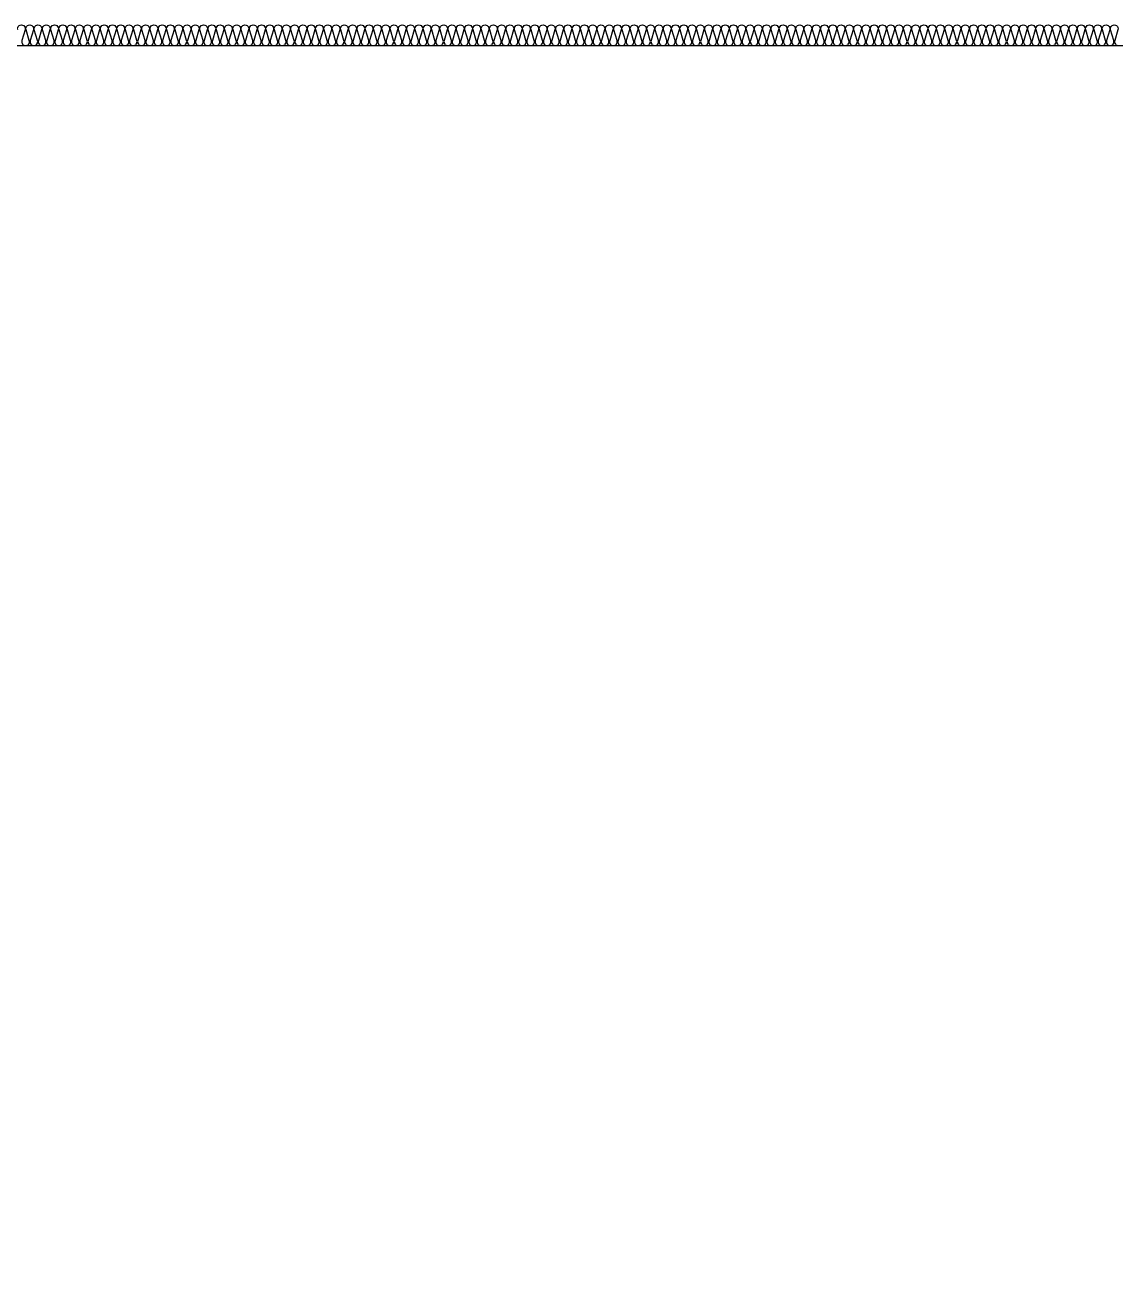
# Model space of a CAD drawing. Header units: millimetres. Extents: x 19868 to 801382, y -4805 to 85279.
# Drawn here: x 143555 to 148822, y 37331 to 43349 of the extents above; entities that cross this region are included whole.
import ezdxf

# ---------------------------------------------------------------- set-up
doc = ezdxf.new("R2010")
doc.units = ezdxf.units.MM
doc.header["$LTSCALE"] = 250
doc.layers.add('ISL', color=251, linetype='Continuous')

msp = doc.modelspace()

# ---------------------------------------------------------------- linework, layer by layer
at = {"layer": 'ISL'}
msp.add_lwpolyline([(143520.6, 43324.7, -1.372593), (143555.9, 43324.7), (143540.6, 43273.2, 0.509267), (143558.2, 43248.9, 0.509267), (143575.9, 43273.2), (143560.6, 43324.7, -1.372593), (143595.9, 43324.7), (143580.6, 43273.2, 0.509267), (143598.2, 43248.9, 0.509267), (143615.9, 43273.2), (143600.6, 43324.7, -1.372593), (143635.9, 43324.7), (143620.6, 43273.2, 0.509267), (143638.2, 43248.9, 0.509267), (143655.9, 43273.2), (143640.6, 43324.7, -1.372593), (143675.9, 43324.7), (143660.6, 43273.2, 0.509267), (143678.2, 43248.9, 0.509267), (143695.9, 43273.2), (143680.6, 43324.7, -1.372593), (143715.9, 43324.7), (143700.6, 43273.2, 0.509267), (143718.2, 43248.9, 0.509267), (143735.9, 43273.2), (143720.6, 43324.7, -1.372593), (143755.9, 43324.7), (143740.6, 43273.2, 0.509267), (143758.2, 43248.9, 0.509267), (143775.9, 43273.2), (143760.6, 43324.7, -1.372593), (143795.9, 43324.7), (143780.6, 43273.2, 0.509267), (143798.2, 43248.9, 0.509267), (143815.9, 43273.2), (143800.6, 43324.7, -1.372593), (143835.9, 43324.7), (143820.6, 43273.2, 0.509267), (143838.2, 43248.9, 0.509267), (143855.9, 43273.2), (143840.6, 43324.7, -1.372593), (143875.9, 43324.7), (143860.6, 43273.2, 0.509267), (143878.2, 43248.9, 0.509267), (143895.9, 43273.2), (143880.6, 43324.7, -1.372593), (143915.9, 43324.7), (143900.6, 43273.2, 0.509267), (143918.2, 43248.9, 0.509267), (143935.9, 43273.2), (143920.6, 43324.7, -1.372593), (143955.9, 43324.7), (143940.6, 43273.2, 0.509267), (143958.2, 43248.9, 0.509267), (143975.9, 43273.2), (143960.6, 43324.7, -1.372593), (143995.9, 43324.7), (143980.6, 43273.2, 0.509267), (143998.2, 43248.9, 0.509267), (144015.9, 43273.2), (144000.6, 43324.7, -1.372593), (144035.9, 43324.7), (144020.6, 43273.2, 0.509267), (144038.2, 43248.9, 0.509267), (144055.9, 43273.2), (144040.6, 43324.7, -1.372593), (144075.9, 43324.7), (144060.6, 43273.2, 0.509267), (144078.2, 43248.9, 0.509267), (144095.9, 43273.2), (144080.6, 43324.7, -1.372593), (144115.9, 43324.7), (144100.6, 43273.2, 0.509267), (144118.2, 43248.9, 0.509267), (144135.9, 43273.2), (144120.6, 43324.7, -1.372593), (144155.9, 43324.7), (144140.6, 43273.2, 0.509267), (144158.2, 43248.9, 0.509267), (144175.9, 43273.2), (144160.6, 43324.7, -1.372593), (144195.9, 43324.7), (144180.6, 43273.2, 0.509267), (144198.2, 43248.9, 0.509267), (144215.9, 43273.2), (144200.6, 43324.7, -1.372593), (144235.9, 43324.7), (144220.6, 43273.2, 0.509267), (144238.2, 43248.9, 0.509267), (144255.9, 43273.2), (144240.6, 43324.7, -1.372593), (144275.9, 43324.7), (144260.6, 43273.2, 0.509267), (144278.2, 43248.9, 0.509267), (144295.9, 43273.2), (144280.6, 43324.7, -1.372593), (144315.9, 43324.7), (144300.6, 43273.2, 0.509267), (144318.2, 43248.9, 0.509267), (144335.9, 43273.2), (144320.6, 43324.7, -1.372593), (144355.9, 43324.7), (144340.6, 43273.2, 0.509267), (144358.2, 43248.9, 0.509267), (144375.9, 43273.2), (144360.6, 43324.7, -1.372593), (144395.9, 43324.7), (144380.6, 43273.2, 0.509267), (144398.2, 43248.9, 0.509267), (144415.9, 43273.2), (144400.6, 43324.7, -1.372593), (144435.9, 43324.7), (144420.6, 43273.2, 0.509267), (144438.2, 43248.9, 0.509267), (144455.9, 43273.2), (144440.6, 43324.7, -1.372593), (144475.9, 43324.7), (144460.6, 43273.2, 0.509267), (144478.2, 43248.9, 0.509267), (144495.9, 43273.2), (144480.6, 43324.7, -1.372593), (144515.9, 43324.7), (144500.6, 43273.2, 0.509267), (144518.2, 43248.9, 0.509267), (144535.9, 43273.2), (144520.6, 43324.7, -1.372593), (144555.9, 43324.7), (144540.6, 43273.2, 0.509267), (144558.2, 43248.9, 0.509267), (144575.9, 43273.2), (144560.6, 43324.7, -1.372593), (144595.9, 43324.7), (144580.6, 43273.2, 0.509267), (144598.2, 43248.9, 0.509267), (144615.9, 43273.2), (144600.6, 43324.7, -1.372593), (144635.9, 43324.7), (144620.6, 43273.2, 0.509267), (144638.2, 43248.9, 0.509267), (144655.9, 43273.2), (144640.6, 43324.7, -1.372593), (144675.9, 43324.7), (144660.6, 43273.2, 0.509267), (144678.2, 43248.9, 0.509267), (144695.9, 43273.2), (144680.6, 43324.7, -1.372593), (144715.9, 43324.7), (144700.6, 43273.2, 0.509267), (144718.2, 43248.9, 0.509267), (144735.9, 43273.2), (144720.6, 43324.7, -1.372593), (144755.9, 43324.7), (144740.6, 43273.2, 0.509267), (144758.2, 43248.9, 0.509267), (144775.9, 43273.2), (144760.6, 43324.7, -1.372593), (144795.9, 43324.7), (144780.6, 43273.2, 0.509267), (144798.2, 43248.9, 0.509267), (144815.9, 43273.2), (144800.6, 43324.7, -1.372593), (144835.9, 43324.7), (144820.6, 43273.2, 0.509267), (144838.2, 43248.9, 0.509267), (144855.9, 43273.2), (144840.6, 43324.7, -1.372593), (144875.9, 43324.7), (144860.6, 43273.2, 0.509267), (144878.2, 43248.9, 0.509267), (144895.9, 43273.2), (144880.6, 43324.7, -1.372593), (144915.9, 43324.7), (144900.6, 43273.2, 0.509267), (144918.2, 43248.9, 0.509267), (144935.9, 43273.2), (144920.6, 43324.7, -1.372593), (144955.9, 43324.7), (144940.6, 43273.2, 0.509267), (144958.2, 43248.9, 0.509267), (144975.9, 43273.2), (144960.6, 43324.7, -1.372593), (144995.9, 43324.7), (144980.6, 43273.2, 0.509267), (144998.2, 43248.9, 0.509267), (145015.9, 43273.2), (145000.6, 43324.7, -1.372593), (145035.9, 43324.7), (145020.6, 43273.2, 0.509267), (145038.2, 43248.9, 0.509267), (145055.9, 43273.2), (145040.6, 43324.7, -1.372593), (145075.9, 43324.7), (145060.6, 43273.2, 0.509267), (145078.2, 43248.9, 0.509267), (145095.9, 43273.2), (145080.6, 43324.7, -1.372593), (145115.9, 43324.7), (145100.6, 43273.2, 0.509267), (145118.2, 43248.9, 0.509267), (145135.9, 43273.2), (145120.6, 43324.7, -1.372593), (145155.9, 43324.7), (145140.6, 43273.2, 0.509267), (145158.2, 43248.9, 0.509267), (145175.9, 43273.2), (145160.6, 43324.7, -1.372593), (145195.9, 43324.7), (145180.6, 43273.2, 0.509267), (145198.2, 43248.9, 0.509267), (145215.9, 43273.2), (145200.6, 43324.7, -1.372593), (145235.9, 43324.7), (145220.6, 43273.2, 0.509267), (145238.2, 43248.9, 0.509267), (145255.9, 43273.2), (145240.6, 43324.7, -1.372593), (145275.9, 43324.7), (145260.6, 43273.2, 0.509267), (145278.2, 43248.9, 0.509267), (145295.9, 43273.2), (145280.6, 43324.7, -1.372593), (145315.9, 43324.7), (145300.6, 43273.2, 0.509267), (145318.2, 43248.9, 0.509267), (145335.9, 43273.2), (145320.6, 43324.7, -1.372593), (145355.9, 43324.7), (145340.6, 43273.2, 0.509267), (145358.2, 43248.9, 0.509267), (145375.9, 43273.2), (145360.6, 43324.7, -1.372593), (145395.9, 43324.7), (145380.6, 43273.2, 0.509267), (145398.2, 43248.9, 0.509267), (145415.9, 43273.2), (145400.6, 43324.7, -1.372593), (145435.9, 43324.7), (145420.6, 43273.2, 0.509267), (145438.2, 43248.9, 0.509267), (145455.9, 43273.2), (145440.6, 43324.7, -1.372593), (145475.9, 43324.7), (145460.6, 43273.2, 0.509267), (145478.2, 43248.9, 0.509267), (145495.9, 43273.2), (145480.6, 43324.7, -1.372593), (145515.9, 43324.7), (145500.6, 43273.2, 0.509267), (145518.2, 43248.9, 0.509267), (145535.9, 43273.2), (145520.6, 43324.7, -1.372593), (145555.9, 43324.7), (145540.6, 43273.2, 0.509267), (145558.2, 43248.9, 0.509267), (145575.9, 43273.2), (145560.6, 43324.7, -1.372593), (145595.9, 43324.7), (145580.6, 43273.2, 0.509267), (145598.2, 43248.9, 0.509267), (145615.9, 43273.2), (145600.6, 43324.7, -1.372593), (145635.9, 43324.7), (145620.6, 43273.2, 0.509267), (145638.2, 43248.9, 0.509267), (145655.9, 43273.2), (145640.6, 43324.7, -1.372593), (145675.9, 43324.7), (145660.6, 43273.2, 0.509267), (145678.2, 43248.9, 0.509267), (145695.9, 43273.2), (145680.6, 43324.7, -1.372593), (145715.9, 43324.7), (145700.6, 43273.2, 0.509267), (145718.2, 43248.9, 0.509267), (145735.9, 43273.2), (145720.6, 43324.7, -1.372593), (145755.9, 43324.7), (145740.6, 43273.2, 0.509267), (145758.2, 43248.9, 0.509267), (145775.9, 43273.2), (145760.6, 43324.7, -1.372593), (145795.9, 43324.7), (145780.6, 43273.2, 0.509267), (145798.2, 43248.9, 0.509267), (145815.9, 43273.2), (145800.6, 43324.7, -1.372593), (145835.9, 43324.7), (145820.6, 43273.2, 0.509267), (145838.2, 43248.9, 0.509267), (145855.9, 43273.2), (145840.6, 43324.7, -1.372593), (145875.9, 43324.7), (145860.6, 43273.2, 0.509267), (145878.2, 43248.9, 0.509267), (145895.9, 43273.2), (145880.6, 43324.7, -1.372593), (145915.9, 43324.7), (145900.6, 43273.2, 0.509267), (145918.2, 43248.9, 0.509267), (145935.9, 43273.2), (145920.6, 43324.7, -1.372593), (145955.9, 43324.7), (145940.6, 43273.2, 0.509267), (145958.2, 43248.9, 0.509267), (145975.9, 43273.2), (145960.6, 43324.7, -1.372593), (145995.9, 43324.7), (145980.6, 43273.2, 0.509267), (145998.2, 43248.9, 0.509267), (146015.9, 43273.2), (146000.6, 43324.7, -1.372593), (146035.9, 43324.7), (146020.6, 43273.2, 0.509267), (146038.2, 43248.9, 0.509267), (146055.9, 43273.2), (146040.6, 43324.7, -1.372593), (146075.9, 43324.7), (146060.6, 43273.2, 0.509267), (146078.2, 43248.9, 0.509267), (146095.9, 43273.2), (146080.6, 43324.7, -1.372593), (146115.9, 43324.7), (146100.6, 43273.2, 0.509267), (146118.2, 43248.9, 0.509267), (146135.9, 43273.2), (146120.6, 43324.7, -1.372593), (146155.9, 43324.7), (146140.6, 43273.2, 0.509267), (146158.2, 43248.9, 0.509267), (146175.9, 43273.2), (146160.6, 43324.7, -1.372593), (146195.9, 43324.7), (146180.6, 43273.2, 0.509267), (146198.2, 43248.9, 0.509267), (146215.9, 43273.2), (146200.6, 43324.7, -1.372593), (146235.9, 43324.7), (146220.6, 43273.2, 0.509267), (146238.2, 43248.9, 0.509267), (146255.9, 43273.2), (146240.6, 43324.7, -1.372593), (146275.9, 43324.7), (146260.6, 43273.2, 0.509267), (146278.2, 43248.9, 0.509267), (146295.9, 43273.2), (146280.6, 43324.7, -1.372593), (146315.9, 43324.7), (146300.6, 43273.2, 0.509267), (146318.2, 43248.9, 0.509267), (146335.9, 43273.2), (146320.6, 43324.7, -1.372593), (146355.9, 43324.7), (146340.6, 43273.2, 0.509267), (146358.2, 43248.9, 0.509267), (146375.9, 43273.2), (146360.6, 43324.7, -1.372593), (146395.9, 43324.7), (146380.6, 43273.2, 0.509267), (146398.2, 43248.9, 0.509267), (146415.9, 43273.2), (146400.6, 43324.7, -1.372593), (146435.9, 43324.7), (146420.6, 43273.2, 0.509267), (146438.2, 43248.9, 0.509267), (146455.9, 43273.2), (146440.6, 43324.7, -1.372593), (146475.9, 43324.7), (146460.6, 43273.2, 0.509267), (146478.2, 43248.9, 0.509267), (146495.9, 43273.2), (146480.6, 43324.7, -1.372593), (146515.9, 43324.7), (146500.6, 43273.2, 0.509267), (146518.2, 43248.9, 0.509267), (146535.9, 43273.2), (146520.6, 43324.7, -1.372593), (146555.9, 43324.7), (146540.6, 43273.2, 0.509267), (146558.2, 43248.9, 0.509267), (146575.9, 43273.2), (146560.6, 43324.7, -1.372593), (146595.9, 43324.7), (146580.6, 43273.2, 0.509267), (146598.2, 43248.9, 0.509267), (146615.9, 43273.2), (146600.6, 43324.7, -1.372593), (146635.9, 43324.7), (146620.6, 43273.2, 0.509267), (146638.2, 43248.9, 0.509267), (146655.9, 43273.2), (146640.6, 43324.7, -1.372593), (146675.9, 43324.7), (146660.6, 43273.2, 0.509267), (146678.2, 43248.9, 0.509267), (146695.9, 43273.2), (146680.6, 43324.7, -1.372593), (146715.9, 43324.7), (146700.6, 43273.2, 0.509267), (146718.2, 43248.9, 0.509267), (146735.9, 43273.2), (146720.6, 43324.7, -1.372593), (146755.9, 43324.7), (146740.6, 43273.2, 0.509267), (146758.2, 43248.9, 0.509267), (146775.9, 43273.2), (146760.6, 43324.7, -1.372593), (146795.9, 43324.7), (146780.6, 43273.2, 0.509267), (146798.2, 43248.9, 0.509267), (146815.9, 43273.2), (146800.6, 43324.7, -1.372593), (146835.9, 43324.7), (146820.6, 43273.2, 0.509267), (146838.2, 43248.9, 0.509267), (146855.9, 43273.2), (146840.6, 43324.7, -1.372593), (146875.9, 43324.7), (146860.6, 43273.2, 0.509267), (146878.2, 43248.9, 0.509267), (146895.9, 43273.2), (146880.6, 43324.7, -1.372593), (146915.9, 43324.7), (146900.6, 43273.2, 0.509267), (146918.2, 43248.9, 0.509267), (146935.9, 43273.2), (146920.6, 43324.7, -1.372593), (146955.9, 43324.7), (146940.6, 43273.2, 0.509267), (146958.2, 43248.9, 0.509267), (146975.9, 43273.2), (146960.6, 43324.7, -1.372593), (146995.9, 43324.7), (146980.6, 43273.2, 0.509267), (146998.2, 43248.9, 0.509267), (147015.9, 43273.2), (147000.6, 43324.7, -1.372593), (147035.9, 43324.7), (147020.6, 43273.2, 0.509267), (147038.2, 43248.9, 0.509267), (147055.9, 43273.2), (147040.6, 43324.7, -1.372593), (147075.9, 43324.7), (147060.6, 43273.2, 0.509267), (147078.2, 43248.9, 0.509267), (147095.9, 43273.2), (147080.6, 43324.7, -1.372593), (147115.9, 43324.7), (147100.6, 43273.2, 0.509267), (147118.2, 43248.9, 0.509267), (147135.9, 43273.2), (147120.6, 43324.7, -1.372593), (147155.9, 43324.7), (147140.6, 43273.2, 0.509267), (147158.2, 43248.9, 0.509267), (147175.9, 43273.2), (147160.6, 43324.7, -1.372593), (147195.9, 43324.7), (147180.6, 43273.2, 0.509267), (147198.2, 43248.9, 0.509267), (147215.9, 43273.2), (147200.6, 43324.7, -1.372593), (147235.9, 43324.7), (147220.6, 43273.2, 0.509267), (147238.2, 43248.9, 0.509267), (147255.9, 43273.2), (147240.6, 43324.7, -1.372593), (147275.9, 43324.7), (147260.6, 43273.2, 0.509267), (147278.2, 43248.9, 0.509267), (147295.9, 43273.2), (147280.6, 43324.7, -1.372593), (147315.9, 43324.7), (147300.6, 43273.2, 0.509267), (147318.2, 43248.9, 0.509267), (147335.9, 43273.2), (147320.6, 43324.7, -1.372593), (147355.9, 43324.7), (147340.6, 43273.2, 0.509267), (147358.2, 43248.9, 0.509267), (147375.9, 43273.2), (147360.6, 43324.7, -1.372593), (147395.9, 43324.7), (147380.6, 43273.2, 0.509267), (147398.2, 43248.9, 0.509267), (147415.9, 43273.2), (147400.6, 43324.7, -1.372593), (147435.9, 43324.7), (147420.6, 43273.2, 0.509267), (147438.2, 43248.9, 0.509267), (147455.9, 43273.2), (147440.6, 43324.7, -1.372593), (147475.9, 43324.7), (147460.6, 43273.2, 0.509267), (147478.2, 43248.9, 0.509267), (147495.9, 43273.2), (147480.6, 43324.7, -1.372593), (147515.9, 43324.7), (147500.6, 43273.2, 0.509267), (147518.2, 43248.9, 0.509267), (147535.9, 43273.2), (147520.6, 43324.7, -1.372593), (147555.9, 43324.7), (147540.6, 43273.2, 0.509267), (147558.2, 43248.9, 0.509267), (147575.9, 43273.2), (147560.6, 43324.7, -1.372593), (147595.9, 43324.7), (147580.6, 43273.2, 0.509267), (147598.2, 43248.9, 0.509267), (147615.9, 43273.2), (147600.6, 43324.7, -1.372593), (147635.9, 43324.7), (147620.6, 43273.2, 0.509267), (147638.2, 43248.9, 0.509267), (147655.9, 43273.2), (147640.6, 43324.7, -1.372593), (147675.9, 43324.7), (147660.6, 43273.2, 0.509267), (147678.2, 43248.9, 0.509267), (147695.9, 43273.2), (147680.6, 43324.7, -1.372593), (147715.9, 43324.7), (147700.6, 43273.2, 0.509267), (147718.2, 43248.9, 0.509267), (147735.9, 43273.2), (147720.6, 43324.7, -1.372593), (147755.9, 43324.7), (147740.6, 43273.2, 0.509267), (147758.2, 43248.9, 0.509267), (147775.9, 43273.2), (147760.6, 43324.7, -1.372593), (147795.9, 43324.7), (147780.6, 43273.2, 0.509267), (147798.2, 43248.9, 0.509267), (147815.9, 43273.2), (147800.6, 43324.7, -1.372593), (147835.9, 43324.7), (147820.6, 43273.2, 0.509267), (147838.2, 43248.9, 0.509267), (147855.9, 43273.2), (147840.6, 43324.7, -1.372593), (147875.9, 43324.7), (147860.6, 43273.2, 0.509267), (147878.2, 43248.9, 0.509267), (147895.9, 43273.2), (147880.6, 43324.7, -1.372593), (147915.9, 43324.7), (147900.6, 43273.2, 0.509267), (147918.2, 43248.9, 0.509267), (147935.9, 43273.2), (147920.6, 43324.7, -1.372593), (147955.9, 43324.7), (147940.6, 43273.2, 0.509267), (147958.2, 43248.9, 0.509267), (147975.9, 43273.2), (147960.6, 43324.7, -1.372593), (147995.9, 43324.7), (147980.6, 43273.2, 0.509267), (147998.2, 43248.9, 0.509267), (148015.9, 43273.2), (148000.6, 43324.7, -1.372593), (148035.9, 43324.7), (148020.6, 43273.2, 0.509267), (148038.2, 43248.9, 0.509267), (148055.9, 43273.2), (148040.6, 43324.7, -1.372593), (148075.9, 43324.7), (148060.6, 43273.2, 0.509267), (148078.2, 43248.9, 0.509267), (148095.9, 43273.2), (148080.6, 43324.7, -1.372593), (148115.9, 43324.7), (148100.6, 43273.2, 0.509267), (148118.2, 43248.9, 0.509267), (148135.9, 43273.2), (148120.6, 43324.7, -1.372593), (148155.9, 43324.7), (148140.6, 43273.2, 0.509267), (148158.2, 43248.9, 0.509267), (148175.9, 43273.2), (148160.6, 43324.7, -1.372593), (148195.9, 43324.7), (148180.6, 43273.2, 0.509267), (148198.2, 43248.9, 0.509267), (148215.9, 43273.2), (148200.6, 43324.7, -1.372593), (148235.9, 43324.7), (148220.6, 43273.2, 0.509267), (148238.2, 43248.9, 0.509267), (148255.9, 43273.2), (148240.6, 43324.7, -1.372593), (148275.9, 43324.7), (148260.6, 43273.2, 0.509267), (148278.2, 43248.9, 0.509267), (148295.9, 43273.2), (148280.6, 43324.7, -1.372593), (148315.9, 43324.7), (148300.6, 43273.2, 0.509267), (148318.2, 43248.9, 0.509267), (148335.9, 43273.2), (148320.6, 43324.7, -1.372593), (148355.9, 43324.7), (148340.6, 43273.2, 0.509267), (148358.2, 43248.9, 0.509267), (148375.9, 43273.2), (148360.6, 43324.7, -1.372593), (148395.9, 43324.7), (148380.6, 43273.2, 0.509267), (148398.2, 43248.9, 0.509267), (148415.9, 43273.2), (148400.6, 43324.7, -1.372593), (148435.9, 43324.7), (148420.6, 43273.2, 0.509267), (148438.2, 43248.9, 0.509267), (148455.9, 43273.2), (148440.6, 43324.7, -1.372593), (148475.9, 43324.7), (148460.6, 43273.2, 0.509267), (148478.2, 43248.9, 0.509267), (148495.9, 43273.2), (148480.6, 43324.7, -1.372593), (148515.9, 43324.7), (148500.6, 43273.2, 0.509267), (148518.2, 43248.9, 0.509267), (148535.9, 43273.2), (148520.6, 43324.7, -1.372593), (148555.9, 43324.7), (148540.6, 43273.2, 0.509267), (148558.2, 43248.9, 0.509267), (148575.9, 43273.2), (148560.6, 43324.7, -1.372593), (148595.9, 43324.7), (148580.6, 43273.2, 0.509267), (148598.2, 43248.9, 0.509267), (148615.9, 43273.2), (148600.6, 43324.7, -1.372593), (148635.9, 43324.7), (148620.6, 43273.2, 0.509267), (148638.2, 43248.9, 0.509267), (148655.9, 43273.2), (148640.6, 43324.7, -1.372593), (148675.9, 43324.7), (148660.6, 43273.2, 0.509267), (148678.2, 43248.9, 0.509267), (148695.9, 43273.2), (148680.6, 43324.7, -1.372593), (148715.9, 43324.7), (148700.6, 43273.2, 0.509267), (148718.2, 43248.9, 0.509267), (148735.9, 43273.2), (148720.6, 43324.7, -1.372593), (148755.9, 43324.7), (148740.6, 43273.2, 0.509267), (148758.2, 43248.9, 0.509267), (148775.9, 43273.2), (148760.6, 43324.7, -1.372593), (148795.9, 43324.7), (148780.6, 43273.2, 0.509267), (148798.2, 43248.9, 0.509267), (148815.9, 43273.2), (148800.6, 43324.7, -1.372593), (148835.9, 43324.7), (148820.6, 43273.2, 0.509267), (148838.2, 43248.9, 0.509267)], format="xyb", dxfattribs=at)
msp.add_lwpolyline([(138291.2, 34478.9), (138388.2, 34478.9), (138388.2, 42128.9), (139138.2, 42128.9), (139138.2, 43248.9), (149138.2, 43248.9), (149138.2, 42328.9), (150138.2, 42328.9), (150138.2, 43248.9), (154138.2, 43248.9), (154138.2, 42328.9), (155138.2, 42328.9), (155138.2, 43228.9), (158938.2, 43228.9), (158938.2, 42878.9), (159038.2, 42878.9)], dxfattribs=at)

doc.saveas('drawing.dxf')
